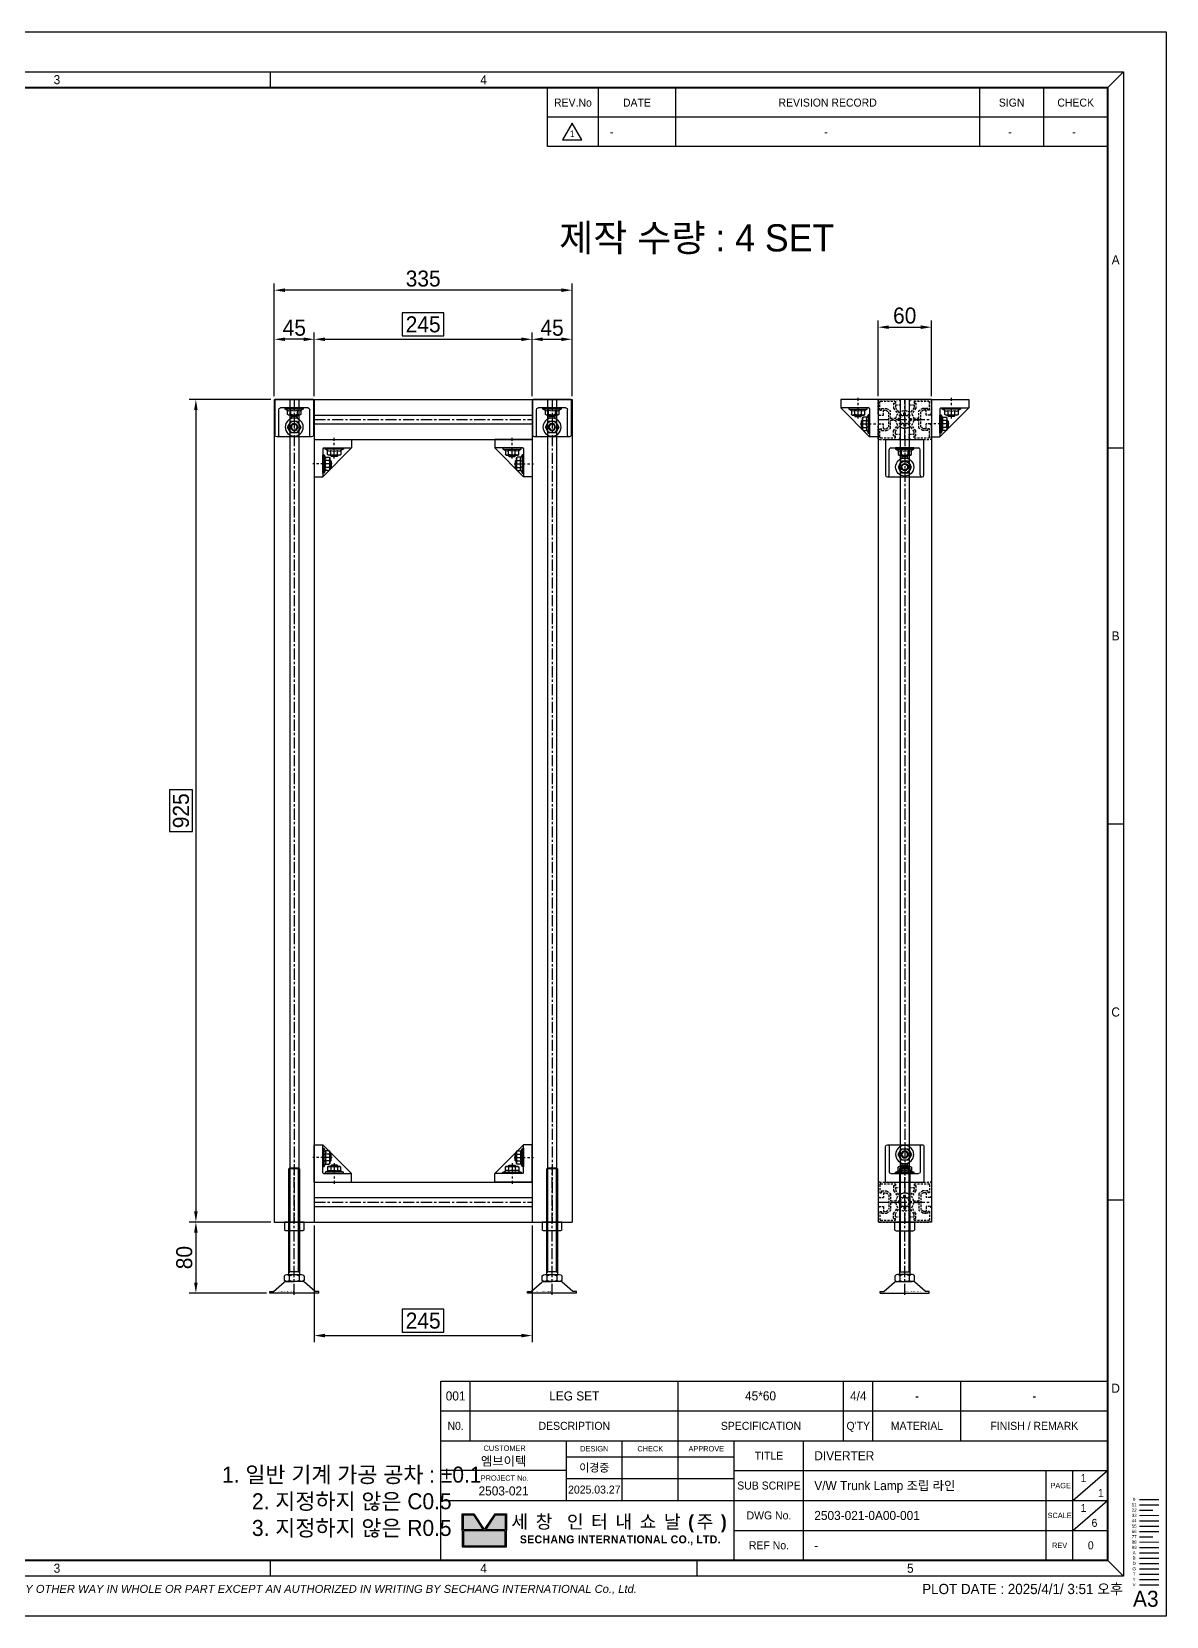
# Model space of a CAD drawing. Header units: inches. Extents: x 0 to 23821, y 0 to 11279.
# Drawn here: x 1244 to 2520, y 9497 to 11279 of the extents above; entities that cross this region are included whole.
import ezdxf
from ezdxf.enums import TextEntityAlignment as Align

# ---------------------------------------------------------------- set-up
doc = ezdxf.new("R2010")
doc.units = ezdxf.units.IN
doc.header["$LTSCALE"] = 10
doc.header["$MEASUREMENT"] = 0
for name, pattern in [('CENTER', [2, 1.25, -0.25, 0.25, -0.25]), ('HIDDEN', [0.375, 0.25, -0.125]), ('PHANTOM', [2.5, 1.25, -0.25, 0.25, -0.25, 0.25, -0.25])]:
    doc.linetypes.add(name, pattern=pattern)
doc.layers.get('Defpoints').update_dxf_attribs({"color": 8})
for name, color, linetype in [('11', 1, 'CENTER'), ('22', 2, 'HIDDEN'), ('44', 4, 'Continuous'), ('55', 5, 'Continuous'), ('66', 6, 'PHANTOM'), ('77', 40, 'HIDDEN'), ('99', 181, 'Continuous'), ('A', 8, 'Continuous'), ('B', 123, 'Continuous'), ('D', 3, 'Continuous'), ('G', 231, 'Continuous'), ('T', 3, 'Continuous'), ('V', 1, 'Continuous'), ('Y', 60, 'Continuous')]:
    doc.layers.add(name, color=color, linetype=linetype)
doc.layers.add('33', color=3, linetype='PHANTOM', lineweight=9)
doc.layers.add('88', color=35, linetype='Continuous', lineweight=5)
doc.styles.add('SCI', font='')
doc.styles.get('SCI').set_extended_font_data('Gulim')
doc.dimstyles.new('SCH', dxfattribs={"dimtxt": 2.5, "dimasz": 2, "dimexe": 1.25, "dimexo": 0.625, "dimtad": 1, "dimdec": 8, "dimtxsty": 'SCI', "dimcen": 2.5, "dimclrd": 4, "dimclre": 4, "dimclrt": 7, "dimadec": 8, "dimazin": 2, "dimtfac": 1, "dimtdec": 8, "dimtmove": 0, "dimatfit": 3, "dimfxl": 1, "dimarcsym": 0})
doc.dimstyles.new('ST', dxfattribs={"dimscale": 25, "dimtxt": 2.5, "dimasz": 2, "dimexe": 1.25, "dimexo": 0.625, "dimgap": -0.625, "dimtad": 1, "dimdec": 8, "dimtxsty": 'SCI', "dimcen": 1, "dimclrd": 256, "dimclre": 256, "dimclrt": 2, "dimadec": 8, "dimazin": 2, "dimtfac": 1, "dimtdec": 8, "dimtmove": 0, "dimatfit": 3, "dimfxl": 1, "dimarcsym": 0})

# ---------------------------------------------------------------- blocks, each defined once
blk = doc.blocks.new('A$C5b8731fd')
for p, q in [((0, 0), (-2.25, -3.9)), ((2.25, -3.9), (0, 0)), ((-2.25, -3.9), (2.25, -3.9))]:
    blk.add_line(p, q)
blk = doc.blocks.new('SECHANG REV')
at = {"color": 7}
blk.add_line((-52.5, 0), (-52.5, 5.5), dxfattribs=at)
at = {"color": 3}
for p, q in [((-43, 5.5), (-43, 0)), ((-28.5, 5.5), (-28.5, 0)), ((28.5, 5.5), (28.5, 0)), ((40.5, 5.5), (40.5, 0)), ((52.5, 5.5), (52.5, 0))]:
    blk.add_line(p, q, dxfattribs=at)
blk.add_line((52.5, 0), (-52.5, 0))
blk = doc.blocks.new('A$C82e70aa9')
h = blk.add_hatch(color=5)
h.dxf.hatch_style = 1
h.paths.add_polyline_path([(290.08, -278.01), (288.21, -278.01), (288.21, -280.8), (291.94, -280.8)])
h.paths.add_polyline_path([(296.06, -278.01), (294.19, -278.01), (292.33, -280.8), (296.06, -280.8)])
h.paths.add_polyline_path([(296.06, -281), (288.21, -281), (288.21, -283.79), (296.06, -283.79)])
at = {"color": 2}
for p, q in [((252, -7.5), (252, -10.5)), ((412, -7.5), (409, -10.5)), ((252, -286.5), (252, -289.5)), ((332, -286.5), (332, -289.5)), ((409, -286.5), (412, -289.5))]:
    blk.add_line(p, q, dxfattribs=at)
at = {"color": 3}
blk.add_line((304, -10.5), (409, -10.5), dxfattribs=at)
for p, q in [((409, -78), (412, -78)), ((412, -148.5), (409, -148.5)), ((412, -219), (409, -219)), ((284, -252.9), (409, -252.9)), ((284, -286.5), (284, -252.9)), ((409, -252.9), (409, -286.5)), ((284, -258.5), (409, -258.5)), ((284, -264.1), (409, -264.1)), ((307.5, -264.1), (307.5, -275.3)), ((318, -275.3), (318, -264.1)), ((328.5, -275.3), (328.5, -264.1)), ((339, -286.5), (339, -264.1)), ((307.5, -267.1), (339, -267.1)), ((397.5, -286.5), (397.5, -269.7)), ((402.5, -275.3), (409, -269.7)), ((402.5, -286.5), (402.5, -269.7)), ((284, -275.3), (409, -275.3)), ((402.5, -280.9), (409, -275.3)), ((414.97, -275.13), (418.57, -275.13)), ((288, -280.9), (288, -277.8)), ((288, -277.8), (290.19, -277.8)), ((288.21, -280.8), (288.21, -278.01)), ((288.21, -278.01), (290.08, -278.01)), ((290.08, -278.01), (291.94, -280.8)), ((290.19, -277.8), (292.13, -280.71)), ((294.08, -277.8), (292.13, -280.71)), ((294.19, -278.01), (292.33, -280.8)), ((294.08, -277.8), (296.27, -277.8)), ((294.19, -278.01), (296.06, -278.01)), ((296.06, -278.01), (296.06, -280.8)), ((296.27, -277.8), (296.27, -280.9)), ((288, -280.9), (288, -284)), ((291.94, -280.8), (288.21, -280.8)), ((296.06, -281), (288.21, -281)), ((288.21, -281), (288.21, -283.79)), ((296.06, -280.8), (292.33, -280.8)), ((296.06, -283.79), (296.06, -281)), ((296.27, -284), (296.27, -280.9)), ((288, -284), (296.27, -284)), ((288.21, -283.79), (296.06, -283.79)), ((284, -286.5), (409, -286.5))]:
    blk.add_line(p, q)
at = {"color": 1}
blk.add_lwpolyline([(0, 0), (420, 0), (420, -297), (0, -297)], close=True, dxfattribs=at)
at = {"color": 2}
blk.add_lwpolyline([(12, -7.5), (412, -7.5), (412, -289.5), (12, -289.5)], close=True, dxfattribs=at)
at = {"const_width": 0.4}
blk.add_lwpolyline([(15, -10.5), (409, -10.5), (409, -286.5), (15, -286.5)], close=True, dxfattribs=at)
at = {"layer": '11'}
blk.add_line((414.97, -276.13), (418.57, -276.13), dxfattribs=at)
at = {"layer": '22'}
blk.add_line((414.97, -277.13), (418.57, -277.13), dxfattribs=at)
at = {"layer": '33'}
blk.add_line((414.97, -278.13), (418.57, -278.13), dxfattribs=at)
at = {"layer": '44'}
blk.add_line((414.97, -279.13), (418.57, -279.13), dxfattribs=at)
at = {"layer": '55'}
blk.add_line((414.97, -280.13), (418.57, -280.13), dxfattribs=at)
at = {"layer": '66'}
blk.add_line((414.97, -281.13), (418.57, -281.13), dxfattribs=at)
at = {"layer": '77'}
blk.add_line((414.97, -282.13), (418.57, -282.13), dxfattribs=at)
at = {"layer": '88'}
blk.add_line((414.97, -283.13), (418.57, -283.13), dxfattribs=at)
at = {"layer": '99'}
blk.add_line((414.97, -284.13), (418.57, -284.13), dxfattribs=at)
at = {"layer": 'A'}
blk.add_line((414.97, -285.13), (418.57, -285.13), dxfattribs=at)
at = {"layer": 'B'}
blk.add_line((414.97, -286.13), (418.57, -286.13), dxfattribs=at)
at = {"layer": 'D'}
for p, q in [((289.5, -258.5), (289.5, -252.9)), ((328.5, -258.5), (328.5, -252.9)), ((359.5, -258.5), (359.5, -252.9)), ((365, -258.5), (365, -252.9)), ((381.5, -258.5), (381.5, -252.9)), ((289.5, -264.1), (289.5, -258.5)), ((328.5, -264.1), (328.5, -258.5)), ((359.5, -264.1), (359.5, -258.5)), ((365, -264.1), (365, -258.5)), ((381.5, -264.1), (381.5, -258.5)), ((352, -286.5), (352, -264.1)), ((307.5, -269.7), (284, -269.7)), ((339, -269.7), (409, -269.7)), ((307.5, -271.2), (339, -271.2)), ((339, -280.9), (409, -280.9)), ((414.97, -287.13), (418.57, -287.13))]:
    blk.add_line(p, q, dxfattribs=at)
at = {"layer": 'G'}
blk.add_line((414.97, -288.13), (418.57, -288.13), dxfattribs=at)
at = {"layer": 'T'}
blk.add_line((414.97, -289.13), (418.57, -289.13), dxfattribs=at)
at = {"layer": 'V'}
blk.add_line((414.97, -291.13), (418.57, -291.13), dxfattribs=at)
at = {"layer": 'Y'}
blk.add_line((414.97, -290.13), (418.57, -290.13), dxfattribs=at)
at = {"style": 'SCI'}
for s, height, p in [('N0.', 1.5, (286.75, -261.3)), ('DESCRIPTION', 1.5, (309, -261.3)), ('SPECIFICATION', 1.5, (344, -261.3)), ("Q'TY", 1.5, (362.25, -261.3)), ('MATERIAL', 1.5, (373.25, -261.3)), ('FINISH / REMARK', 1.5, (395.25, -261.3)), ('이경중', 1.5, (312.75, -269.15)), ('0', 0.6, (413.97, -275.09))]:
    blk.add_text(s, height=height, dxfattribs=at).set_placement(p, align=Align.MIDDLE_CENTER)
at = {"linetype": 'Continuous', "style": 'SCI'}
blk.add_text('PLOT DATE : 2025/4/1/ 3:51 오후', height=1.92, dxfattribs=at).set_placement((411.86, -292.84), align=Align.RIGHT)
at = {"color": 2, "style": 'SCI'}
blk.add_text('A3', height=3, dxfattribs=at).set_placement((418.55, -296.11), align=Align.BOTTOM_RIGHT)
at = {"color": 2, "attachment_point": 5, "style": 'SCI'}
for s, insert, char_height, width in [('3', (212, -9), 1.7, 80), ('4', (292, -9), 1.7, 80), ('A', (410.5, -42.75), 1.7, 3), ('B', (410.5, -113.25), 1.7, 3), ('C', (410.5, -183.75), 1.7, 3), ('D', (410.5, -254.25), 1.7, 3), ('1. 일반 기계 가공 공차 : ±0.1\\P2. 지정하지 않은 C0.5\\P3. 지정하지 않은 R0.5', (267.28, -275.6), 3, 83.5818), ('3', (212, -288), 1.7, 80), ('4', (292, -288), 1.7, 80), ('5', (372, -288), 1.7, 80)]:
    blk.add_mtext(s, dxfattribs=dict(at, insert=insert, char_height=char_height, width=width))
at = {"style": 'SCI'}
for s, insert, char_height, width, attachment_point in [(' CUSTOMER', (295.75, -265.5), 1, 23.5, 5), ('DESIGN', (312.75, -265.6), 1, 10.5, 5), ('CHECK', (323.25, -265.6), 1, 10.5, 5), ('APPROVE', (333.75, -265.6), 1, 10.5, 5), ('TITLE', (345.5, -266.9), 1.5, 13, 5), (' PROJECT No.', (295.75, -271.1), 1, 23.5, 5), ('SUB SCRIPE', (345.5, -272.5), 1.5, 13, 5), (' PAGE', (400, -272.5), 1, 5, 5), ('\\pi1.42726;1', (402.5, -271.1), 1.5, 3.25, 4), ('\\pi1.42726;1', (405.75, -273.9), 1.5, 3.25, 4), ('\\pi1.42726;1', (402.5, -276.7), 1.5, 3.25, 4), ('{\\fGulim|b1|i0|c129|p50;\\T1.45;세창 인터내쇼날(주)}', (317.63, -279.65), 2.5, 38.7333, 5), ('DWG No.', (345.5, -278.1), 1.5, 13, 5), ('SCALE', (400, -278.1), 1, 5, 5), ('{\\fGulim|b1|i0|c129|p50;\\T1.05;SECHANG INTERNATIONAL CO., LTD.}', (317.63, -282.75), 1.5, 38.7333, 5), ('REF No.', (345.5, -283.7), 1.5, 13, 5), ('REV', (400, -283.7), 1, 5, 5)]:
    blk.add_mtext(s, dxfattribs=dict(at, insert=insert, char_height=char_height, width=width, attachment_point=attachment_point))
at = {"color": 3, "insert": (12, -292), "char_height": 1.5, "width": 400.0238, "attachment_point": 4, "style": 'SCI'}
blk.add_mtext('{\\fArial|b0|i1|c0|p34;THIS DRAWING CONTAINS CONFIDENTIAL INFORMATION PROPRIETARY TO SECHANG INTERNATIONAL Co., Ltd.   IT MUST NOT BE REPRODUCED OR DISCLOSED TO OTHERS OR USED IN  ANY OTHER WAY IN WHOLE OR PART EXCEPT AN AUTHORIZED IN WRITING BY SECHANG INTERNATIONAL Co., Ltd.  }', dxfattribs=at)
at = {"layer": '11', "style": 'SCI'}
blk.add_text('11', height=0.6, dxfattribs=at).set_placement((413.97, -276.09), align=Align.MIDDLE_CENTER)
at = {"layer": '22', "style": 'SCI'}
blk.add_text('22', height=0.6, dxfattribs=at).set_placement((413.97, -277.09), align=Align.MIDDLE_CENTER)
at = {"layer": '33', "style": 'SCI'}
blk.add_text('33', height=0.6, dxfattribs=at).set_placement((413.97, -278.09), align=Align.MIDDLE_CENTER)
at = {"layer": '44', "style": 'SCI'}
blk.add_text('44', height=0.6, dxfattribs=at).set_placement((413.97, -279.09), align=Align.MIDDLE_CENTER)
at = {"layer": '55', "style": 'SCI'}
blk.add_text('55', height=0.6, dxfattribs=at).set_placement((413.97, -280.09), align=Align.MIDDLE_CENTER)
at = {"layer": '66', "style": 'SCI'}
blk.add_text('66', height=0.6, dxfattribs=at).set_placement((413.97, -281.09), align=Align.MIDDLE_CENTER)
at = {"layer": '77', "style": 'SCI'}
blk.add_text('77', height=0.6, dxfattribs=at).set_placement((413.97, -282.09), align=Align.MIDDLE_CENTER)
at = {"layer": '88', "style": 'SCI'}
blk.add_text('88', height=0.6, dxfattribs=at).set_placement((413.97, -283.09), align=Align.MIDDLE_CENTER)
at = {"layer": '99', "style": 'SCI'}
blk.add_text('99', height=0.6, dxfattribs=at).set_placement((413.97, -284.09), align=Align.MIDDLE_CENTER)
at = {"layer": 'A', "style": 'SCI'}
blk.add_text('A', height=0.6, dxfattribs=at).set_placement((413.97, -285.09), align=Align.MIDDLE_CENTER)
at = {"layer": 'B', "style": 'SCI'}
blk.add_text('B', height=0.6, dxfattribs=at).set_placement((413.97, -286.09), align=Align.MIDDLE_CENTER)
at = {"layer": 'D', "style": 'SCI'}
blk.add_text('D', height=0.6, dxfattribs=at).set_placement((413.97, -287.09), align=Align.MIDDLE_CENTER)
at = {"layer": 'G', "style": 'SCI'}
blk.add_text('G', height=0.6, dxfattribs=at).set_placement((413.97, -288.09), align=Align.MIDDLE_CENTER)
at = {"layer": 'T', "style": 'SCI'}
blk.add_text('T', height=0.6, dxfattribs=at).set_placement((413.97, -289.09), align=Align.MIDDLE_CENTER)
at = {"layer": 'V', "style": 'SCI'}
blk.add_text('V', height=0.6, dxfattribs=at).set_placement((413.97, -291.09), align=Align.MIDDLE_CENTER)
at = {"layer": 'Y', "style": 'SCI'}
blk.add_text('Y', height=0.6, dxfattribs=at).set_placement((413.97, -290.09), align=Align.MIDDLE_CENTER)
blk = doc.blocks.new('A$Ccec5b45b')
for p, q in [((-4.9, 61), (-6, 59.9)), ((-6, 59.9), (-6, -59)), ((-6, 59.9), (6, 59.9)), ((4.9, 61), (-4.9, 61)), ((6, 59.9), (4.9, 61)), ((6, -59), (6, 59.9)), ((-11, 0), (11, 0)), ((-11, -9.2), (-11, 0)), ((-5.5, 0), (-5.5, -9.2)), ((5.5, 0), (5.5, -9.2)), ((11, 0), (11, -9.2)), ((-8.2, -10), (8.2, -10)), ((-5.5, -60.3), (-5.5, -65.7)), ((5.5, -65.7), (5.5, -60.3)), ((-27.5, -80), (-27.5, -78)), ((-27.5, -80), (27.5, -80)), ((27.5, -80), (27.5, -78)), ((27.5, -80), (27.5, -78))]:
    blk.add_line(p, q)
for points in [[(-27.5, -78), (-23.5, -78), (-11.5, -67.6, -0.1933), (-10.2, -67), (0, -67)], [(27.5, -78), (23.5, -78), (11.5, -67.6, 0.1933), (10.2, -67), (0, -67)]]:
    blk.add_lwpolyline(points, format="xyb")
for points in [[(-11, -60.3), (-11, -65.7)], [(8.2, -59), (-8.2, -59)], [(-8.2, -67), (8.2, -67)], [(11, -65.7), (11, -60.3)]]:
    blk.add_lwpolyline(points)
for centre, radius, start, end in [((-8.2, -5.1), 4.86, 235.6158, 304.3842), ((0, 8.2), 18.2, 252.412, 287.588), ((8.2, -5.1), 4.86, 235.6158, 304.3842), ((-8.2, -62.5), 3.47, 37.8619, 142.1381), ((-8.2, -63.5), 3.47, 217.8619, 322.1381), ((0, -70.9), 11.9, 62.5093, 117.4907), ((0, -55.1), 11.9, 242.5093, 297.4907), ((8.2, -62.5), 3.47, 37.8619, 142.1381), ((8.2, -63.5), 3.47, 217.8619, 322.1381)]:
    blk.add_arc(centre, radius, start, end)
at = {"layer": '11'}
blk.add_line((0, -81.9), (0, 62), dxfattribs=at)
at = {"layer": 'T'}
for p, q in [((-4.9, -56), (-4.9, 61)), ((4.9, -56), (4.9, 61)), ((-4.9, -56), (-6, -57)), ((-6, -56), (6, -56)), ((6, -57), (4.9, -56))]:
    blk.add_line(p, q, dxfattribs=at)
at = {"layer": '44', "style": 'SCI'}
blk.add_text('Q-INTOP P12-120-55', height=1.245, dxfattribs=at).set_placement((1, -78.7))
blk = doc.blocks.new('0104-20170619.11435441')
at = {"layer": '11'}
for p, q in [((0, -22.5), (0, 22.5)), ((30, 0), (-30, 0))]:
    blk.add_line(p, q, dxfattribs=at)
at = {"layer": '22'}
for p, q in [((-30, 6), (-30, 21)), ((-6, 22.5), (-28.5, 22.5)), ((-28, 10.5), (-28, 19.5)), ((-10.5, 20.5), (-27, 20.5)), ((-10.5, 18.5), (-12.5, 18.5)), ((-12.5, 18.5), (-12.5, 12.9)), ((-10.5, 20.5), (-10.5, 18.5)), ((-6, 22.5), (-6, 21.5)), ((-5, 21.5), (-6, 21.5)), ((-5, 21.5), (-5, 16.5)), ((5, 21.5), (5, 16.5)), ((6, 21.5), (5, 21.5)), ((6, 22.5), (6, 21.5)), ((28.5, 22.5), (6, 22.5)), ((10.5, 20.5), (10.5, 18.5)), ((27, 20.5), (10.5, 20.5)), ((12.5, 18.5), (10.5, 18.5)), ((12.5, 18.5), (12.5, 12.9)), ((28, 10.5), (28, 19.5)), ((30, 6), (30, 21)), ((-30, 6), (-29, 6)), ((-29, 5), (-29, 6)), ((-29, 5), (-24, 5)), ((-28, 10.5), (-26, 10.5)), ((-26, 10.5), (-26, 12.5)), ((-26, 12.5), (-20.4, 12.5)), ((-22.4, 12.5), (-24.1, 12.5)), ((-23, 10.5), (-24.1, 10.5)), ((-24, 10.5), (-21, 10.5)), ((-24, 5), (-24, 10.5)), ((-21, 10.5), (-18, 8.5)), ((-20.4, 12.5), (-16, 9.6)), ((-18, -8.5), (-18, 8.5)), ((-16, 1), (-16, 9.6)), ((-16, 1), (-9.9, 1)), ((-12.5, 12.9), (-7.9, 6.1)), ((-10.5, 16.5), (-10.5, 13.5)), ((-5, 16.5), (-10.5, 16.5)), ((-10.5, 13.5), (-6.5, 7.6)), ((-4.9, 1), (-7.4, 1)), ((-4.2, 2.8), (-6, 4.5)), ((-2.8, 4.2), (-4.5, 6)), ((-1, 4.9), (-1, 7.4)), ((1, 4.9), (1, 7.4)), ((2.8, 4.2), (4.5, 6)), ((4.2, 2.8), (6, 4.5)), ((4.9, 1), (7.4, 1)), ((10.5, 16.5), (5, 16.5)), ((10.5, 13.5), (6.5, 7.6)), ((12.5, 12.9), (7.9, 6.1)), ((9.9, 1), (16, 1)), ((10.5, 16.5), (10.5, 13.5)), ((20.4, 12.5), (16, 9.6)), ((16, 1), (16, 9.6)), ((21, 10.5), (18, 8.5)), ((18, -8.5), (18, 8.5)), ((26, 12.5), (20.4, 12.5)), ((24, 10.5), (21, 10.5)), ((24, 5), (24, 10.5)), ((29, 5), (24, 5)), ((26, 10.5), (26, 12.5)), ((28, 10.5), (26, 10.5)), ((29, 5), (29, 6)), ((30, 6), (29, 6)), ((-30, -21), (-30, -6)), ((-30, -6), (-29, -6)), ((-29, -6), (-29, -5)), ((-29, -5), (-24, -5)), ((-28, -19.5), (-28, -10.5)), ((-28, -10.5), (-26, -10.5)), ((-26, -12.5), (-26, -10.5)), ((-26, -12.5), (-20.4, -12.5)), ((-24, -10.5), (-24, -5)), ((-24, -10.5), (-21, -10.5)), ((-21, -10.5), (-18, -8.5)), ((-20.4, -12.5), (-16, -9.6)), ((-16, -9.6), (-16, -1)), ((-16, -1), (-9.9, -1)), ((-12.5, -12.9), (-7.9, -6.1)), ((-12.5, -18.5), (-12.5, -12.9)), ((-10.5, -13.5), (-6.5, -7.6)), ((-10.5, -16.5), (-10.5, -13.5)), ((-5, -16.5), (-10.5, -16.5)), ((-4.9, -1), (-7.4, -1)), ((-4.2, -2.8), (-6, -4.5)), ((-5, -21.5), (-5, -16.5)), ((-2.8, -4.2), (-4.5, -6)), ((-1, -4.9), (-1, -7.4)), ((1, -4.9), (1, -7.4)), ((2.8, -4.2), (4.5, -6)), ((4.2, -2.8), (6, -4.5)), ((4.9, -1), (7.4, -1)), ((5, -21.5), (5, -16.5)), ((10.5, -16.5), (5, -16.5)), ((10.5, -13.5), (6.5, -7.6)), ((12.5, -12.9), (7.9, -6.1)), ((9.9, -1), (16, -1)), ((10.5, -16.5), (10.5, -13.5)), ((12.5, -18.5), (12.5, -12.9)), ((16, -9.6), (16, -1)), ((20.4, -12.5), (16, -9.6)), ((21, -10.5), (18, -8.5)), ((26, -12.5), (20.4, -12.5)), ((24, -10.5), (21, -10.5)), ((24, -10.5), (24, -5)), ((29, -5), (24, -5)), ((26, -12.5), (26, -10.5)), ((28, -10.5), (26, -10.5)), ((28, -19.5), (28, -10.5)), ((29, -6), (29, -5)), ((30, -6), (29, -6)), ((30, -21), (30, -6)), ((-6, -22.5), (-28.5, -22.5)), ((-10.5, -20.5), (-27, -20.5)), ((-10.5, -18.5), (-12.5, -18.5)), ((-10.5, -20.5), (-10.5, -18.5)), ((-6, -22.5), (-6, -21.5)), ((-5, -21.5), (-6, -21.5)), ((6, -21.5), (5, -21.5)), ((6, -22.5), (6, -21.5)), ((28.5, -22.5), (6, -22.5)), ((12.5, -18.5), (10.5, -18.5)), ((10.5, -20.5), (10.5, -18.5)), ((27, -20.5), (10.5, -20.5))]:
    blk.add_line(p, q, dxfattribs=at)
for centre, radius, start, end in [((-28.5, 21), 1.5, 90, 180), ((-27, 19.5), 1, 90, 180), ((27, 19.5), 1, 0, 90), ((28.5, 21), 1.5, 0, 90), ((0, 0), 10, 142.644, 174.2608), ((0, 0), 7.5, 172.3377, 187.6623), ((0, 0), 10, 49.1403, 130.8597), ((0, 0), 7.5, 127.3377, 142.6623), ((0, 0), 5, 146.537, 168.463), ((0, 0), 5, 101.537, 123.463), ((0, 0), 7.5, 82.3377, 97.6623), ((0, 0), 5, 56.537, 78.463), ((0, 0), 5, 11.537, 33.463), ((0, 0), 7.5, 37.3377, 52.6623), ((0, 0), 7.5, 352.3377, 7.6623), ((0, 0), 10, 5.7392, 39.0281), ((0, 0), 10, 5.7392, 37.356), ((0, 0), 10, 185.7392, 217.356), ((0, 0), 10, 229.1403, 309.2607), ((0, 0), 7.5, 217.3377, 232.6623), ((0, 0), 5, 191.537, 213.463), ((0, 0), 10, 243.4796, 310.8597), ((0, 0), 5, 236.537, 258.463), ((0, 0), 7.5, 262.3377, 277.6623), ((0, 0), 5, 281.537, 303.463), ((0, 0), 5, 326.537, 348.463), ((0, 0), 7.5, 307.3377, 322.6623), ((0, 0), 10, 320.9719, 354.2608), ((0, 0), 10, 322.644, 354.2608), ((-28.5, -21), 1.5, 180, 270), ((-27, -19.5), 1, 180, 270), ((27, -19.5), 1, 270, 0), ((28.5, -21), 1.5, 270, 0)]:
    blk.add_arc(centre, radius, start, end, dxfattribs=at)
blk = doc.blocks.new('18A$C632A6005')
for p, q in [((-21.5, 0), (21.5, 0)), ((-21.5, 0), (-21.5, -40)), ((-17.5, -40), (-17.5, -11.5)), ((-15.5, -9.5), (15.5, -9.5)), ((10.3, -9.5), (-10.2, -9.5)), ((-10.2, -9.5), (-10.2, -11)), ((-10.2, -11), (10.3, -11)), ((-10.2, -11), (-7.5, -12.3)), ((-7.5, -12.3), (-7.5, -16.9)), ((-7.5, -16.9), (-6.4, -17.5)), ((-6.4, -17.5), (6.4, -17.5)), ((-4, -18.2), (-4, -17.5)), ((-3.8, -16.9), (-3.8, -12.3)), ((3.8, -16.9), (3.8, -12.3)), ((4, -18.2), (4, -17.5)), ((6.4, -17.5), (7.5, -16.9)), ((7.5, -12.3), (10.3, -11)), ((7.5, -16.9), (7.5, -12.3)), ((10.3, -11), (10.3, -9.5)), ((17.5, -40), (17.5, -11.5)), ((21.5, -40.1), (21.5, 0)), ((-3.8, -24.5), (-7.5, -31)), ((-7.5, -31), (-3.8, -37.5)), ((-4, -18.2), (4, -18.2)), ((-3.2, -19), (-4, -18.2)), ((3.8, -24.5), (-3.8, -24.5)), ((-3.2, -19), (3.2, -19)), ((3.2, -19), (4, -18.2)), ((7.5, -31), (3.8, -24.5)), ((3.8, -37.5), (7.5, -31)), ((-19.5, -42), (19.6, -42)), ((-3.8, -37.5), (3.8, -37.5))]:
    blk.add_line(p, q)
for radius in [10.2, 6.5, 4, 3.2]:
    blk.add_circle((0, -31), radius)
for centre, radius, start, end in [((-15.5, -11.5), 2, 90, 180), ((-5.6, -9.9), 3.06, 232.1211, 307.8789), ((-5.6, -14.4), 3.06, 232.1211, 307.8789), ((0, -1.7), 11.3, 250.5288, 289.4712), ((0, -6.2), 11.3, 250.5288, 289.4712), ((5.6, -9.9), 3.06, 232.1211, 307.8789), ((5.6, -14.4), 3.06, 232.1211, 307.8789), ((15.5, -11.5), 2, 0, 90), ((0, -22.5), 4.1, 121.3886, 166.7272), ((0, -22.5), 4.1, 13.2728, 58.6114), ((-19.5, -40), 2, 180, 270), ((-19.5, -40), 2, 270, 0), ((19.5, -40), 2, 180, 270), ((19.6, -40.1), 1.9, 270, 0)]:
    blk.add_arc(centre, radius, start, end)
blk = doc.blocks.new('A&A$C5BB358B1')
for p, q in [((1.7, 42), (43.7, 42)), ((1.7, 42), (1.7, 0)), ((43.7, 42), (43.7, 32.5)), ((12.2, 32.5), (11.2, 31.5)), ((43.7, 32.5), (11.2, 0)), ((11.2, 31.5), (11.2, 0)), ((11.2, 24.7), (12.7, 24.7)), ((11.2, 4), (11.2, 24.5)), ((12.2, 32.5), (43.7, 32.5)), ((12.7, 24.7), (12.7, 4.2)), ((12.7, 24.7), (14, 22)), ((14, 32.5), (34.5, 32.5)), ((14, 31), (14, 32.5)), ((34.5, 31), (14, 31)), ((16.7, 29.7), (14, 31)), ((14, 22), (18.6, 22)), ((18.6, 18.3), (14, 18.3)), ((16.7, 25.1), (16.7, 29.7)), ((17.8, 24.5), (16.7, 25.1)), ((30.7, 24.5), (17.8, 24.5)), ((18.6, 22), (19.2, 20.9)), ((19.2, 20.9), (19.2, 8.1)), ((19.9, 18.5), (19.2, 18.5)), ((19.9, 18.5), (19.9, 10.5)), ((20.7, 17.7), (19.9, 18.5)), ((20.2, 23.8), (20.2, 24.5)), ((28.2, 23.8), (20.2, 23.8)), ((21, 23), (20.2, 23.8)), ((20.5, 25.1), (20.5, 29.7)), ((27.4, 23), (21, 23)), ((27.4, 23), (28.2, 23.8)), ((28, 25.1), (28, 29.7)), ((28.2, 23.8), (28.2, 24.5)), ((31.7, 25.1), (30.7, 24.5)), ((34.5, 31), (31.7, 29.7)), ((31.7, 29.7), (31.7, 25.1)), ((34.5, 32.5), (34.5, 31)), ((12.7, 4.2), (11.2, 4.2)), ((14, 7), (12.7, 4.2)), ((18.6, 10.7), (14, 10.7)), ((18.6, 7), (14, 7)), ((19.2, 8.1), (18.6, 7)), ((19.9, 10.5), (19.2, 10.5)), ((20.7, 11.3), (19.9, 10.5)), ((20.7, 17.7), (20.7, 11.3)), ((1.7, 0), (11.2, 0))]:
    blk.add_line(p, q)
for centre, radius, start, end in [((11.6, 20.1), 3.06, 322.1211, 37.8789), ((3.4, 14.5), 11.3, 340.5288, 19.4712), ((18.6, 32.1), 3.06, 232.1211, 307.8789), ((18.6, 27.6), 3.06, 232.1211, 307.8789), ((16.2, 20.1), 3.06, 322.1211, 37.8789), ((8, 14.5), 11.3, 340.5288, 19.4712), ((24.2, 40.3), 11.3, 250.5288, 289.4712), ((24.2, 35.8), 11.3, 250.5288, 289.4712), ((29.9, 32.1), 3.06, 232.1211, 307.8789), ((29.9, 27.6), 3.06, 232.1211, 307.8789), ((11.6, 8.9), 3.06, 322.1211, 37.8789), ((16.2, 8.9), 3.06, 322.1211, 37.8789)]:
    blk.add_arc(centre, radius, start, end)
at = {"layer": '11'}
for p, q in [((24.2, 20.7), (24.2, 44)), ((21.8, 14.5), (0, 14.5))]:
    blk.add_line(p, q, dxfattribs=at)
blk = doc.blocks.new('A$Cd309145c')
for p, q in [((0, 0), (60, 0)), ((0, 0), (0, -925)), ((60, 0), (60, -925)), ((0, -925), (60, -925))]:
    blk.add_line(p, q)
at = {"layer": '11'}
blk.add_line((30, 0), (30, -925), dxfattribs=at)
at = {"layer": 'A'}
for p, q in [((25, 0), (25, -925)), ((35, 0), (35, -925))]:
    blk.add_line(p, q, dxfattribs=at)
blk.add_blockref('0104-20170619.11435441', (30, -22.5))
at = {"xscale": -1, "rotation": 180}
blk.add_blockref('0104-20170619.11435441', (30, -902.5), dxfattribs=at)
at = {"layer": '44', "extrusion": (0, 0, -1), "zscale": -1}
blk.add_blockref('A&A$C5BB358B1', (-1.7, -42), dxfattribs=at)
at = {"layer": '44', "extrusion": (0, 0, -1), "xscale": -1, "zscale": -1}
blk.add_blockref('A&A$C5BB358B1', (-58.3, -42), dxfattribs=at)
at = {"layer": '44', "xscale": -1}
for name, p in [('18A$C632A6005', (30, -45)), ('A$Ccec5b45b', (30, -925))]:
    blk.add_blockref(name, p, dxfattribs=at)
at = {"layer": '44', "rotation": 180}
blk.add_blockref('18A$C632A6005', (30, -880), dxfattribs=at)
blk = doc.blocks.new('A$C1d8b452b')
for p, q in [((-167.5, 925), (-122.5, 925)), ((-167.5, 925), (-167.5, 0)), ((-122.5, 925), (-122.5, 0)), ((-122.5, 925), (122.5, 925)), ((122.5, 925), (167.5, 925)), ((122.5, 925), (122.5, 0)), ((167.5, 925), (167.5, 0)), ((-122.5, 880), (122.5, 880)), ((-122.5, 45), (122.5, 45)), ((-167.5, 0), (-122.5, 0)), ((-122.5, 0), (122.5, 0)), ((122.5, 0), (167.5, 0))]:
    blk.add_line(p, q)
at = {"layer": '11'}
for p, q in [((-145, 925), (-145, 0)), ((145, 925), (145, 0)), ((-122.5, 902.5), (122.5, 902.5)), ((-122.5, 22.5), (122.5, 22.5))]:
    blk.add_line(p, q, dxfattribs=at)
at = {"layer": 'A'}
for p, q in [((-150, 925), (-150, 0)), ((-140, 925), (-140, 0)), ((140, 925), (140, 0)), ((150, 925), (150, 0)), ((-122.5, 907.5), (122.5, 907.5)), ((-122.5, 897.5), (122.5, 897.5)), ((-122.5, 27.5), (122.5, 27.5)), ((-122.5, 17.5), (122.5, 17.5))]:
    blk.add_line(p, q, dxfattribs=at)
at = {"layer": '44', "xscale": -1}
for name, p in [('18A$C632A6005', (-145, 925)), ('18A$C632A6005', (145, 925)), ('A$Ccec5b45b', (-145, 0)), ('A$Ccec5b45b', (145, 0))]:
    blk.add_blockref(name, p, dxfattribs=at)
at = {"layer": '44', "extrusion": (0, 0, -1), "xscale": -1, "zscale": -1}
blk.add_blockref('A&A$C5BB358B1', (124.2, 838), dxfattribs=at)
at = {"layer": '44', "extrusion": (0, 0, -1), "zscale": -1}
blk.add_blockref('A&A$C5BB358B1', (-124.2, 838), dxfattribs=at)
at = {"layer": '44', "extrusion": (0, 0, -1), "zscale": -1, "rotation": 180}
blk.add_blockref('A&A$C5BB358B1', (124.2, 87), dxfattribs=at)
at = {"layer": '44', "extrusion": (0, 0, -1), "xscale": -1, "zscale": -1, "rotation": 180}
blk.add_blockref('A&A$C5BB358B1', (-124.2, 87), dxfattribs=at)
blk = doc.blocks.new('*D453')
at = {"color": 1, "lineweight": -2, "true_color": 0xff0001, "transparency": 16777216}
for p, q in [((1707.4, 10962.4), (1660.5, 10962.4)), ((1660.5, 10962.4), (1660.5, 10936.4)), ((1707.4, 10936.4), (1707.4, 10962.4)), ((1561.5, 10868.7), (1561.5, 10940.2)), ((1573.5, 10932.7), (1794.5, 10932.7)), ((1660.5, 10936.4), (1707.4, 10936.4)), ((1806.5, 10868.7), (1806.5, 10940.2))]:
    blk.add_line(p, q, dxfattribs=at)
at = {"color": 1, "true_color": 0xff0001, "transparency": 16777216}
for points in [[(1573.5, 10934.7), (1573.5, 10930.7), (1561.5, 10932.7)], [(1794.5, 10934.7), (1794.5, 10930.7), (1806.5, 10932.7)]]:
    blk.add_solid(points, dxfattribs=at)
at = {"layer": 'Defpoints', "color": 0, "transparency": 16777216}
for p in [(1806.5, 10932.7), (1561.5, 10865, -227228.6), (1806.5, 10865, -227228.6)]:
    blk.add_point(p, dxfattribs=at)
at = {"color": 2, "transparency": 16777216, "insert": (1684, 10949.4), "char_height": 18, "attachment_point": 5, "style": 'SCI'}
blk.add_mtext('245', dxfattribs=at)
blk = doc.blocks.new('*D454')
at = {"color": 1, "lineweight": -2, "true_color": 0xff0001, "transparency": 16777216}
for p, q in [((1561.5, 9936.2), (1561.5, 9804.8)), ((1806.5, 9936.2), (1806.5, 9804.8)), ((1707.4, 9842), (1660.5, 9842)), ((1660.5, 9842), (1660.5, 9816)), ((1707.4, 9816), (1707.4, 9842)), ((1573.5, 9812.3), (1794.5, 9812.3)), ((1660.5, 9816), (1707.4, 9816))]:
    blk.add_line(p, q, dxfattribs=at)
at = {"color": 1, "true_color": 0xff0001, "transparency": 16777216}
for points in [[(1573.5, 9814.3), (1573.5, 9810.3), (1561.5, 9812.3)], [(1794.5, 9814.3), (1794.5, 9810.3), (1806.5, 9812.3)]]:
    blk.add_solid(points, dxfattribs=at)
at = {"layer": 'Defpoints', "color": 0, "transparency": 16777216}
for p in [(1561.5, 9940, -227228.6), (1806.5, 9940, -227228.6), (1806.5, 9812.3)]:
    blk.add_point(p, dxfattribs=at)
at = {"color": 2, "transparency": 16777216, "insert": (1684, 9829), "char_height": 18, "attachment_point": 5, "style": 'SCI'}
blk.add_mtext('245', dxfattribs=at)
blk = doc.blocks.new('*D455')
at = {"color": 1, "lineweight": -2, "true_color": 0xff0001, "transparency": 16777216}
for p, q in [((1512.7, 10865), (1420.8, 10865)), ((1428.3, 10853), (1428.3, 9952)), ((1424.5, 10425.9), (1398.6, 10425.9)), ((1398.6, 10425.9), (1398.6, 10379.1)), ((1424.5, 10379.1), (1424.5, 10425.9)), ((1398.6, 10379.1), (1424.5, 10379.1)), ((1512.7, 9940), (1420.8, 9940))]:
    blk.add_line(p, q, dxfattribs=at)
at = {"color": 1, "true_color": 0xff0001, "transparency": 16777216}
for points in [[(1426.3, 10853), (1430.3, 10853), (1428.3, 10865)], [(1426.3, 9952), (1430.3, 9952), (1428.3, 9940)]]:
    blk.add_solid(points, dxfattribs=at)
at = {"layer": 'Defpoints', "color": 0, "transparency": 16777216}
for p in [(1516.5, 10865, -227228.6), (1428.3, 9940), (1516.5, 9940, -227228.6)]:
    blk.add_point(p, dxfattribs=at)
at = {"color": 2, "transparency": 16777216, "insert": (1411.6, 10402.5), "char_height": 18, "attachment_point": 5, "rotation": 90, "style": 'SCI'}
blk.add_mtext('925', dxfattribs=at)
blk = doc.blocks.new('*D462')
at = {"color": 4, "lineweight": -2, "transparency": 16777216}
for p, q in [((1516.5, 10868.7), (1516.5, 10940.2)), ((1549.5, 10932.7), (1528.5, 10932.7)), ((1561.5, 10868.7), (1561.5, 10940.2))]:
    blk.add_line(p, q, dxfattribs=at)
at = {"color": 4, "transparency": 16777216}
for points in [[(1528.5, 10934.7), (1528.5, 10930.7), (1516.5, 10932.7)], [(1549.5, 10934.7), (1549.5, 10930.7), (1561.5, 10932.7)]]:
    blk.add_solid(points, dxfattribs=at)
at = {"layer": 'Defpoints', "color": 0, "transparency": 16777216}
for p in [(1516.5, 10932.7), (1516.5, 10865, -227228.6), (1561.5, 10865, -227228.6)]:
    blk.add_point(p, dxfattribs=at)
at = {"color": 7, "transparency": 16777216, "insert": (1539, 10945.6), "char_height": 18, "attachment_point": 5, "style": 'SCI'}
blk.add_mtext('45', dxfattribs=at)
blk = doc.blocks.new('*D463')
at = {"color": 4, "lineweight": -2, "transparency": 16777216}
for p, q in [((1806.5, 10868.7), (1806.5, 10940.2)), ((1818.5, 10932.7), (1839.5, 10932.7)), ((1851.5, 10868.7), (1851.5, 10940.2))]:
    blk.add_line(p, q, dxfattribs=at)
at = {"color": 4, "transparency": 16777216}
for points in [[(1818.5, 10934.7), (1818.5, 10930.7), (1806.5, 10932.7)], [(1839.5, 10934.7), (1839.5, 10930.7), (1851.5, 10932.7)]]:
    blk.add_solid(points, dxfattribs=at)
at = {"layer": 'Defpoints', "color": 0, "transparency": 16777216}
for p in [(1851.5, 10932.7), (1806.5, 10865, -227228.6), (1851.5, 10865, -227228.6)]:
    blk.add_point(p, dxfattribs=at)
at = {"color": 7, "transparency": 16777216, "insert": (1829, 10945.6), "char_height": 18, "attachment_point": 5, "style": 'SCI'}
blk.add_mtext('45', dxfattribs=at)
blk = doc.blocks.new('*D464')
at = {"color": 4, "lineweight": -2, "transparency": 16777216}
for p, q in [((1516.5, 10868.7), (1516.5, 10995.4)), ((1851.5, 10868.7), (1851.5, 10995.4)), ((1839.5, 10987.9), (1528.5, 10987.9))]:
    blk.add_line(p, q, dxfattribs=at)
at = {"color": 4, "transparency": 16777216}
for points in [[(1528.5, 10989.9), (1528.5, 10985.9), (1516.5, 10987.9)], [(1839.5, 10989.9), (1839.5, 10985.9), (1851.5, 10987.9)]]:
    blk.add_solid(points, dxfattribs=at)
at = {"layer": 'Defpoints', "color": 0, "transparency": 16777216}
for p in [(1516.5, 10987.9), (1516.5, 10865, -227228.6), (1851.5, 10865, -227228.6)]:
    blk.add_point(p, dxfattribs=at)
at = {"color": 7, "transparency": 16777216, "insert": (1684, 11000.9), "char_height": 18, "attachment_point": 5, "style": 'SCI'}
blk.add_mtext('335', dxfattribs=at)
blk = doc.blocks.new('*D465')
at = {"color": 4, "lineweight": -2, "transparency": 16777216}
for p, q in [((1512.7, 9940), (1420.8, 9940)), ((1428.3, 9928), (1428.3, 9872)), ((1507.7, 9860), (1420.8, 9860))]:
    blk.add_line(p, q, dxfattribs=at)
at = {"color": 4, "transparency": 16777216}
for points in [[(1426.3, 9928), (1430.3, 9928), (1428.3, 9940)], [(1426.3, 9872), (1430.3, 9872), (1428.3, 9860)]]:
    blk.add_solid(points, dxfattribs=at)
at = {"layer": 'Defpoints', "color": 0, "transparency": 16777216}
for p in [(1516.5, 9940, -227228.6), (1428.3, 9860), (1511.5, 9860, -227228.6)]:
    blk.add_point(p, dxfattribs=at)
at = {"color": 7, "transparency": 16777216, "insert": (1415.3, 9900), "char_height": 18, "attachment_point": 5, "rotation": 90, "style": 'SCI'}
blk.add_mtext('80', dxfattribs=at)
blk = doc.blocks.new('*D466')
at = {"color": 4, "lineweight": -2, "transparency": 16777216}
for p, q in [((2195.7, 10868.7), (2195.7, 10953.8)), ((2207.7, 10946.3), (2243.7, 10946.3)), ((2255.7, 10868.7), (2255.7, 10953.8))]:
    blk.add_line(p, q, dxfattribs=at)
at = {"color": 4, "transparency": 16777216}
for points in [[(2207.7, 10948.3), (2207.7, 10944.3), (2195.7, 10946.3)], [(2243.7, 10948.3), (2243.7, 10944.3), (2255.7, 10946.3)]]:
    blk.add_solid(points, dxfattribs=at)
at = {"layer": 'Defpoints', "color": 0, "transparency": 16777216}
for p in [(2255.7, 10946.3), (2195.7, 10865, -227228.6), (2255.7, 10865, -227228.6)]:
    blk.add_point(p, dxfattribs=at)
at = {"color": 7, "transparency": 16777216, "insert": (2225.7, 10959.3), "char_height": 18, "attachment_point": 5, "style": 'SCI'}
blk.add_mtext('60', dxfattribs=at)

msp = doc.modelspace()

# ---------------------------------------------------------------- linework, layer by layer
at = {"color": 3}
msp.add_line((1824, 11215.61233255), (2454, 11215.61233255), dxfattribs=at)

# ---------------------------------------------------------------- block references
for name, p, xscale, yscale, zscale in [('A$C82e70aa9', (0, 11278.61233255), 6, 6, 6), ('SECHANG REV', (2139, 11182.61233255), 6, 6, 6), ('SECHANG REV', (2139, 11149.61233255), 6, 6, 6), ('A$C5b8731fd', (1851.6542298, 11175.60913322), 4.799999999999999, 4.799999999999999, 4.799999999999999)]:
    msp.add_blockref(name, p, dxfattribs=dict(xscale=xscale, yscale=yscale, zscale=zscale))
msp.add_blockref('A$C1d8b452b', (1683.95930471, 9939.97092886, -227228.55083111))
at = {"xscale": -1}
msp.add_blockref('A$Cd309145c', (2255.7253388, 10864.97092886, -227228.55083111), dxfattribs=at)

# ---------------------------------------------------------------- texts
at = {"style": 'SCI'}
for s, height, p in [('-', 9, (1894.09653795, 11161.40820472)), ('-', 9, (2135.1770972, 11161.31233255)), ('-', 9, (2342.1770972, 11161.31233255)), ('-', 9, (2414.1770972, 11161.31233255)), ('45*60', 10.2, (2046.07869507, 9739.42098768)), ('6', 9, (2435.90766793, 9597.21419673))]:
    msp.add_text(s, height=height, dxfattribs=at).set_placement(p)
for s, height, p in [('제작 수량 : 4 SET', 30.6, (1991.63173132, 11046.7793353)), ('001', 10.2, (1720.5, 9744.41233255)), ('LEG SET', 10.2, (1854, 9744.41233255)), ('4/4', 10.2, (2173.5, 9744.41233255)), ('-', 10.2, (2239.5, 9744.41233255)), ('-', 10.2, (2371.5, 9744.41233255)), ('엠브이텍', 10.2, (1774.5, 9671.23377659)), ('2503-021', 10.2, (1774.5, 9637.63377659)), ('2025.03.27', 9, (1876.5, 9639.11233255))]:
    msp.add_text(s, height=height, dxfattribs=at).set_placement(p, align=Align.MIDDLE_CENTER)
for s, p in [('DIVERTER', (2124, 9677.21233255)), ('V/W Trunk Lamp 조립 라인', (2124, 9643.61233255)), ('2503-021-0A00-001', (2124, 9610.01233255)), ('-', (2124, 9576.41233255))]:
    msp.add_text(s, height=10.2, dxfattribs=at).set_placement(p, align=Align.MIDDLE_LEFT)
for s, insert, char_height, width, attachment_point in [('REV.No', (1852.5, 11198.81233255), 9, 57, 5), ('DATE', (1924.5, 11198.81233255), 9, 87, 5), ('REVISION RECORD', (2139, 11198.81233255), 9, 342, 5), ('SIGN', (2346, 11198.81233255), 9, 72, 5), ('CHECK', (2418, 11198.81233255), 9, 72, 5), ('{\\fGulim|b0|i0|c129|p50;1}', (1851.6542298, 11163.90775688), 7.2, 21.6185368994, 5), ('\\pi16.73169;0', (2415, 9576.41233255), 9, 39, 4)]:
    msp.add_mtext(s, dxfattribs=dict(at, insert=insert, char_height=char_height, width=width, attachment_point=attachment_point))

# ---------------------------------------------------------------- dimensions: what is measured, and where the dimension line sits
for base, p1, p2, dimstyle, picture, middle in [((1516.4593047082, 10987.8861149284), (1851.4593047078, 10864.9709288587, -227228.5508311123), (1516.4593047082, 10864.9709288587, -227228.5508311123), 'SCH', '*D464', (1683.959304708, 11000.8638113332)), ((1806.4593047078, 10932.6520188744), (1561.4593047082, 10864.9709288587, -227228.5508311123), (1806.4593047078, 10864.9709288587, -227228.5508311123), 'ST', '*D453', (1683.959304708, 10949.3916993005)), ((2255.7253388018, 10946.2751769213), (2195.7253388018, 10864.9709288584, -227228.5508311124), (2255.7253388018, 10864.9709288584, -227228.5508311124), 'SCH', '*D466', (2225.7253388018, 10959.2528733261)), ((1516.4593047082, 10932.6520188744), (1561.4593047082, 10864.9709288587, -227228.5508311123), (1516.4593047082, 10864.9709288587, -227228.5508311123), 'SCH', '*D462', (1538.9593047082, 10945.6416993005)), ((1851.4593047078, 10932.6520188744), (1806.4593047078, 10864.9709288587, -227228.5508311123), (1851.4593047078, 10864.9709288587, -227228.5508311123), 'SCH', '*D463', (1828.9593047078, 10945.6416993005)), ((1806.4593047078, 9812.253757481), (1561.4593047082, 9939.9709288587, -227228.5508311123), (1806.4593047078, 9939.9709288587, -227228.5508311123), 'ST', '*D454', (1683.959304708, 9828.9934379071))]:
    dim = msp.add_linear_dim(base=base, p1=p1, p2=p2, dimstyle=dimstyle, override={"dimscale": 6, "dimtxt": 3})
    dim.commit()
    dim.dimension.update_dxf_attribs({"geometry": picture, "text_midpoint": middle})
for base, p1, p2, dimstyle, picture, middle in [((1428.2969556407, 9939.9709288587), (1516.4593047082, 10864.9709288587, -227228.5508311123), (1516.4593047082, 9939.9709288587, -227228.5508311123), 'ST', '*D455', (1411.5692592359, 10402.4709288587)), ((1428.2969556407, 9859.9709288587), (1516.4593047082, 9939.9709288587, -227228.5508311124), (1511.4593047082, 9859.9709288587, -227228.5508311123), 'SCH', '*D465', (1415.3192592359, 9899.9709288587))]:
    dim = msp.add_linear_dim(base=base, p1=p1, p2=p2, angle=90, dimstyle=dimstyle, override={"dimscale": 6, "dimtxt": 3})
    dim.commit()
    dim.dimension.update_dxf_attribs({"geometry": picture, "text_midpoint": middle})

doc.saveas('drawing.dxf')
